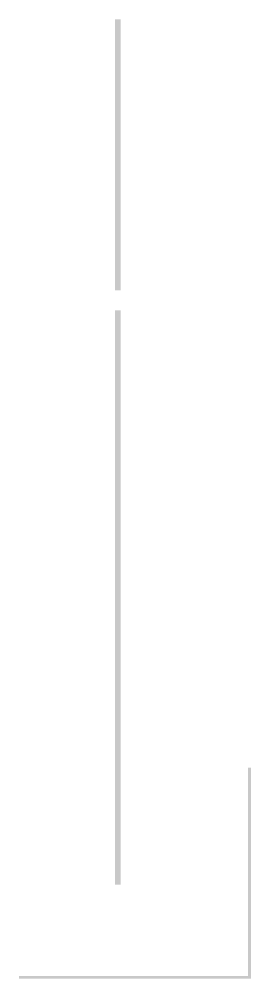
# Model space of a CAD drawing. Header units: millimetres. Extents: x -187347 to 135007, y -6415 to 292048.
# Drawn here: x -108483 to -100239, y 221629 to 255729 of the extents above; entities that cross this region are included whole.
import ezdxf

# ---------------------------------------------------------------- set-up
doc = ezdxf.new("R2010")
doc.units = ezdxf.units.MM
doc.header["$LTSCALE"] = 100
doc.layers.add('A-WALL-PATT', color=7, linetype='Continuous', lineweight=5)

msp = doc.modelspace()

# ---------------------------------------------------------------- hatches: boundary and pattern name
at = {"layer": 'A-WALL-PATT'}
h = msp.add_hatch(dxfattribs=at)
h.set_pattern_fill('FP_717', color=256, angle=67.38013, style=0, pattern_type=2)
h.set_pattern_definition([(157.3801, (-104907.2, 250922.107), (-100.32954, 0.0003), [26.086, -1278.204]), (157.3801, (-104907.2, 251022.437), (-100.32954, 0.0003), [26.086, -1278.204]), (157.3801, (-104907.2, 251122.767), (-100.32954, 0.0003), [26.086, -1278.204]), (157.3801, (-104907.2, 251223.097), (-100.32954, 0.0003), [26.086, -1278.204]), (157.3801, (-104907.2, 251323.427), (-100.32954, 0.0003), [26.086, -1278.204]), (202.2491, (-104907.2, 251006.384), (-100.3298, -0.00036), [23.848, -2360.969]), (202.2491, (-104907.2, 251106.715), (-100.3298, -0.00036), [23.848, -2360.969]), (202.2491, (-104907.2, 251207.044), (-100.3298, -0.00036), [23.848, -2360.969]), (202.2491, (-104907.2, 251307.374), (-100.3298, -0.00036), [23.848, -2360.969]), (202.2491, (-104907.2, 251407.704), (-100.3298, -0.00036), [23.848, -2360.969]), (202.2491, (-104907.2, 251508.034), (-100.3298, -0.00036), [23.848, -2360.969]), (202.2491, (-104907.2, 251608.364), (-100.3298, -0.00036), [23.848, -2360.969]), (202.2491, (-104907.2, 251708.694), (-100.3298, -0.00036), [23.848, -2360.969]), (202.2491, (-104907.2, 251809.024), (-100.3298, -0.00036), [23.848, -2360.969]), (337.7511, (-104929.273, 250981.302), (-100.3298, -0.0001), [23.848, -2360.969]), (337.7511, (-104929.273, 251081.63), (-100.3298, -0.0001), [23.848, -2360.969]), (337.7511, (-104929.273, 251181.96), (-100.3298, -0.0001), [23.848, -2360.969]), (337.7511, (-104929.273, 251282.29), (-100.3298, -0.0001), [23.848, -2360.969]), (337.7511, (-104929.273, 251382.62), (-100.3298, -0.0001), [23.848, -2360.969]), (337.7511, (-104929.273, 251482.95), (-100.3298, -0.0001), [23.848, -2360.969]), (337.7511, (-104929.273, 251583.282), (-100.3298, -0.0001), [23.848, -2360.969]), (337.7511, (-104929.273, 251683.61), (-100.3298, -0.0001), [23.848, -2360.969]), (337.7511, (-104929.274, 251783.94), (-100.3298, -0.0001), [23.848, -2360.969]), (22.6201, (-104931.28, 250946.186), (-100.32954, -0.00078), [26.086, -1278.204]), (22.6201, (-104931.28, 251046.516), (-100.32954, -0.00078), [26.086, -1278.204]), (22.6201, (-104931.28, 251146.846), (-100.32954, -0.00078), [26.086, -1278.204]), (22.6201, (-104931.28, 251247.177), (-100.32954, -0.00078), [26.086, -1278.204]), (22.6201, (-104931.28, 251347.506), (-100.32954, -0.00078), [26.086, -1278.204]), (171.87013, (-104890.144, 250917.09), (-100.33039, -0.000556), [7.094, -702.346]), (158.1981, (-104897.167, 250918.093), (-100.33008, 0.00043), [10.806, -529.488]), (158.1981, (-104897.168, 251018.424), (-100.33008, 0.00043), [10.806, -529.488]), (21.8011, (-104907.2, 250956.22), (-100.33008, 0.00085), [10.806, -529.488]), (21.8011, (-104907.2, 251056.55), (-100.33008, 0.00085), [10.806, -529.488]), (8.13013, (-104897.167, 250960.232), (-100.33039, 8.5e-05), [7.094, -702.346]), (8.13013, (-104890.144, 250917.09), (-100.33039, 8.5e-05), [7.094, -702.346]), (26.5651, (-104883.12, 250918.094), (-100.33013, -0.00015), [6.73, -217.614]), (45.0001, (-104877.1, 250921.1), (-100.33, -0.0002), [7.094, -134.794]), (56.3101, (-104872.085, 250926.12), (-100.3303, -8e-05), [3.617, -358.128]), (56.3101, (-104872.085, 251026.45), (-100.3303, -8e-05), [3.617, -358.128]), (56.3101, (-104872.085, 251126.78), (-100.3303, -8e-05), [3.617, -358.128]), (71.5651, (-104870.08, 250929.13), (-100.3296, -0.0001), [3.173, -314.099]), (71.5651, (-104870.08, 251029.46), (-100.3296, -0.0001), [3.173, -314.099]), (71.5651, (-104870.08, 251129.79), (-100.3296, -0.0001), [3.173, -314.099]), (71.5651, (-104869.075, 250932.14), (-100.3296, -0.0001), [3.173, -314.099]), (71.5651, (-104869.08, 251032.47), (-100.3296, -0.0001), [3.173, -314.099]), (71.5651, (-104869.075, 251132.8), (-100.3296, -0.0001), [3.173, -314.099]), (90.0001, (-104868.07, 250935.15), (-100.33, -0.0002), [8.026, -92.304]), (108.4351, (-104868.07, 250943.18), (-100.3296, -0.0003), [3.173, -314.099]), (108.4351, (-104868.07, 251043.51), (-100.3296, -0.0003), [3.173, -314.099]), (108.4351, (-104868.07, 251143.84), (-100.3296, -0.0003), [3.173, -314.099]), (108.4351, (-104869.08, 250946.19), (-100.3296, -0.0003), [3.173, -314.099]), (108.4351, (-104869.075, 251046.52), (-100.3296, -0.0003), [3.173, -314.099]), (108.4351, (-104869.07, 251146.85), (-100.3296, -0.0003), [3.173, -314.099]), (123.6901, (-104870.08, 250949.2), (-100.3303, -0.0004), [3.617, -358.128]), (123.6901, (-104870.08, 251049.53), (-100.3303, -0.0004), [3.617, -358.128]), (123.6901, (-104870.08, 251149.86), (-100.3303, -0.0004), [3.617, -358.128]), (135.0001, (-104872.085, 250952.206), (-100.33, -0.0002), [7.094, -134.794]), (153.4351, (-104877.1, 250957.223), (-100.33013, -0.00033), [6.73, -217.614]), (171.87013, (-104883.122, 250960.233), (-100.33039, -0.000556), [7.094, -702.346]), (171.87013, (-104890.145, 250967.255), (-100.33039, -0.000556), [7.094, -702.346]), (158.1981, (-104897.167, 250968.26), (-100.33008, 0.00043), [10.806, -529.488]), (158.1981, (-104897.167, 251068.59), (-100.33008, 0.00043), [10.806, -529.488]), (21.8011, (-104907.2, 251006.384), (-100.33008, 0.00085), [10.806, -529.488]), (21.8011, (-104907.2, 251106.715), (-100.33008, 0.00085), [10.806, -529.488]), (8.13013, (-104897.168, 251010.398), (-100.33039, 8.5e-05), [7.094, -702.346]), (8.13013, (-104890.145, 250967.255), (-100.33039, 8.5e-05), [7.094, -702.346]), (26.5651, (-104883.12, 250968.26), (-100.33013, -0.00015), [6.73, -217.614]), (45.0001, (-104877.1, 250971.27), (-100.33, -0.0002), [7.094, -134.794]), (56.3101, (-104872.085, 250976.284), (-100.3303, -8e-05), [3.617, -358.128]), (56.3101, (-104872.085, 251076.615), (-100.3303, -8e-05), [3.617, -358.128]), (56.3101, (-104872.085, 251176.945), (-100.3303, -8e-05), [3.617, -358.128]), (71.5651, (-104870.08, 250979.3), (-100.3296, -0.0001), [3.173, -314.099]), (71.5651, (-104870.08, 251079.625), (-100.3296, -0.0001), [3.173, -314.099]), (71.5651, (-104870.08, 251179.955), (-100.3296, -0.0001), [3.173, -314.099]), (71.5651, (-104869.07, 250982.305), (-100.3296, -0.0001), [3.173, -314.099]), (71.5651, (-104869.08, 251082.635), (-100.3296, -0.0001), [3.173, -314.099]), (71.5651, (-104869.07, 251182.965), (-100.3296, -0.0001), [3.173, -314.099]), (90.0001, (-104868.07, 250985.31), (-100.33, -0.0002), [8.026, -92.304]), (108.4351, (-104868.07, 250993.34), (-100.3296, -0.0003), [3.173, -314.099]), (108.4351, (-104868.07, 251093.67), (-100.3296, -0.0003), [3.173, -314.099]), (108.4351, (-104868.07, 251194), (-100.3296, -0.0003), [3.173, -314.099]), (108.4351, (-104869.075, 250996.35), (-100.3296, -0.0003), [3.173, -314.099]), (108.4351, (-104869.075, 251096.68), (-100.3296, -0.0003), [3.173, -314.099]), (108.4351, (-104869.08, 251197.01), (-100.3296, -0.0003), [3.173, -314.099]), (123.6901, (-104870.08, 250999.36), (-100.3303, -0.0004), [3.617, -358.128]), (123.6901, (-104870.08, 251099.69), (-100.3303, -0.0004), [3.617, -358.128]), (123.6901, (-104870.08, 251200.02), (-100.3303, -0.0004), [3.617, -358.128]), (135.0001, (-104872.084, 251002.37), (-100.33, -0.0002), [7.094, -134.794]), (153.4351, (-104877.1, 251007.387), (-100.33013, -0.00033), [6.73, -217.614]), (171.87013, (-104883.121, 251010.397), (-100.33039, -0.000556), [7.094, -702.346]), (171.87013, (-104946.329, 250942.173), (-100.33039, -0.000556), [7.094, -702.346]), (153.4351, (-104953.35, 250943.176), (-100.33013, -0.00033), [6.73, -217.614]), (135.0001, (-104959.37, 250946.186), (-100.33, -0.0002), [7.094, -134.794]), (123.6901, (-104964.39, 250951.2), (-100.3303, -0.0004), [3.617, -358.128]), (123.6901, (-104964.39, 251051.53), (-100.3303, -0.0004), [3.617, -358.128]), (123.6901, (-104964.39, 251151.86), (-100.3303, -0.0004), [3.617, -358.128]), (108.4351, (-104966.4, 250954.21), (-100.3296, -0.0003), [3.173, -314.099]), (108.4351, (-104966.395, 251054.54), (-100.3296, -0.0003), [3.173, -314.099]), (108.4351, (-104966.395, 251154.87), (-100.3296, -0.0003), [3.173, -314.099]), (108.4351, (-104967.4, 250957.22), (-100.3296, -0.0003), [3.173, -314.099]), (108.4351, (-104967.4, 251057.55), (-100.3296, -0.0003), [3.173, -314.099]), (108.4351, (-104967.4, 251157.88), (-100.3296, -0.0003), [3.173, -314.099]), (90.0001, (-104968.4, 250960.23), (-100.33, -0.0002), [8.026, -92.304]), (71.5651, (-104968.4, 250968.26), (-100.3296, -0.0001), [3.173, -314.099]), (71.5651, (-104968.4, 251068.59), (-100.3296, -0.0001), [3.173, -314.099]), (71.5651, (-104968.4, 251168.92), (-100.3296, -0.0001), [3.173, -314.099]), (71.5651, (-104967.4, 250971.27), (-100.3296, -0.0001), [3.173, -314.099]), (71.5651, (-104967.4, 251071.6), (-100.3296, -0.0001), [3.173, -314.099]), (71.5651, (-104967.4, 251171.93), (-100.3296, -0.0001), [3.173, -314.099]), (56.3101, (-104966.395, 250974.28), (-100.3303, -8e-05), [3.617, -358.128]), (56.3101, (-104966.396, 251074.61), (-100.3303, -8e-05), [3.617, -358.128]), (56.3101, (-104966.395, 251174.94), (-100.3303, -8e-05), [3.617, -358.128]), (45.0001, (-104964.39, 250977.29), (-100.33, -0.0002), [7.094, -134.794]), (26.5651, (-104959.37, 250982.304), (-100.33013, -0.00015), [6.73, -217.614]), (8.13013, (-104953.352, 250985.315), (-100.33039, 8.5e-05), [7.094, -702.346]), (8.13013, (-104946.329, 250942.173), (-100.33039, 8.5e-05), [7.094, -702.346]), (20.5561, (-104939.306, 250943.176), (-100.33, -0.0004), [8.572, -848.648]), (20.5561, (-104939.306, 251043.506), (-100.33, -0.0004), [8.572, -848.648]), (20.5561, (-104939.306, 251143.836), (-100.33, -0.0004), [8.572, -848.648]), (158.1981, (-104929.273, 250981.302), (-100.33008, 0.00043), [10.806, -529.488]), (158.1981, (-104929.273, 251081.63), (-100.33008, 0.00043), [10.806, -529.488]), (171.87013, (-104939.307, 250985.315), (-100.33039, -0.000556), [7.094, -702.346]), (90.0001, (-104968.4, 250914.08), (-100.33, -0.0002), [4.013, -96.317]), (71.5651, (-104968.4, 250918.09), (-100.3296, -0.0001), [3.173, -314.099]), (71.5651, (-104968.4, 251018.42), (-100.3296, -0.0001), [3.173, -314.099]), (71.5651, (-104968.4, 251118.75), (-100.3296, -0.0001), [3.173, -314.099]), (71.5651, (-104967.4, 250921.1), (-100.3296, -0.0001), [3.173, -314.099]), (71.5651, (-104967.4, 251021.43), (-100.3296, -0.0001), [3.173, -314.099]), (71.5651, (-104967.4, 251121.76), (-100.3296, -0.0001), [3.173, -314.099]), (56.3101, (-104966.395, 250924.11), (-100.3303, -8e-05), [3.617, -358.128]), (56.3101, (-104966.395, 251024.44), (-100.3303, -8e-05), [3.617, -358.128]), (56.3101, (-104966.395, 251124.77), (-100.3303, -8e-05), [3.617, -358.128]), (45.0001, (-104964.39, 250927.12), (-100.33, -0.0002), [7.094, -134.794]), (26.5651, (-104959.37, 250932.14), (-100.33013, -0.00015), [6.73, -217.614]), (8.13013, (-104953.352, 250935.15), (-100.33039, 8.5e-05), [7.094, -702.346]), (159.4441, (-104931.28, 250932.14), (-100.33, -8e-05), [8.572, -848.648]), (159.4441, (-104931.28, 251032.47), (-100.33, -8e-05), [8.572, -848.648]), (159.4441, (-104931.28, 251132.8), (-100.33, -8e-05), [8.572, -848.648]), (171.87013, (-104939.306, 250935.15), (-100.33039, -0.000556), [7.094, -702.346]), (171.87013, (-104946.33, 250992.338), (-100.33039, -0.000556), [7.094, -702.346]), (153.4351, (-104953.35, 250993.34), (-100.33013, -0.00033), [6.73, -217.614]), (135.0001, (-104959.37, 250996.35), (-100.33, -0.0002), [7.094, -134.794]), (123.6901, (-104964.39, 251001.37), (-100.3303, -0.0004), [3.617, -358.128]), (123.6901, (-104964.39, 251101.7), (-100.3303, -0.0004), [3.617, -358.128]), (123.6901, (-104964.39, 251202.03), (-100.3303, -0.0004), [3.617, -358.128]), (108.4351, (-104966.4, 251004.38), (-100.3296, -0.0003), [3.173, -314.099]), (108.4351, (-104966.395, 251104.71), (-100.3296, -0.0003), [3.173, -314.099]), (108.4351, (-104966.4, 251205.04), (-100.3296, -0.0003), [3.173, -314.099]), (108.4351, (-104967.4, 251007.39), (-100.3296, -0.0003), [3.173, -314.099]), (108.4351, (-104967.4, 251107.72), (-100.3296, -0.0003), [3.173, -314.099]), (108.4351, (-104967.4, 251208.05), (-100.3296, -0.0003), [3.173, -314.099]), (90.0001, (-104968.4, 251010.4), (-100.33, -0.0002), [4.013, -96.317]), (8.13013, (-104946.33, 250992.338), (-100.33039, 8.5e-05), [7.094, -702.346]), (21.8011, (-104939.306, 250993.34), (-100.33008, 0.00085), [10.806, -529.488]), (21.8011, (-104939.306, 251093.67), (-100.33008, 0.00085), [10.806, -529.488])])
h.paths.add_polyline_path([(-104868.9, 246099.6), (-104868.9, 255729.4), (-105067.3, 255729.4), (-105067.3, 246099.6)])
h = msp.add_hatch(dxfattribs=at)
h.set_pattern_fill('FP_1414', color=256, angle=67.38013, style=0, pattern_type=2)
h.set_pattern_definition([(157.38013, (-104907.2, 235188.607), (-100.32954, 0.00031), [26.086, -1278.204]), (157.38013, (-104907.2, 235288.936), (-100.32954, 0.00031), [26.086, -1278.204]), (157.38013, (-104907.2, 235389.267), (-100.32954, 0.00031), [26.086, -1278.204]), (157.38013, (-104907.2, 235489.597), (-100.32954, 0.00031), [26.086, -1278.204]), (157.38013, (-104907.2, 235589.927), (-100.32954, 0.00031), [26.086, -1278.204]), (202.24913, (-104907.2, 235272.885), (-100.3298, -0.00036), [23.848, -2360.969]), (202.24913, (-104907.2, 235373.214), (-100.3298, -0.00036), [23.848, -2360.969]), (202.24913, (-104907.2, 235473.544), (-100.3298, -0.00036), [23.848, -2360.969]), (202.24913, (-104907.2, 235573.874), (-100.3298, -0.00036), [23.848, -2360.969]), (202.24913, (-104907.2, 235674.204), (-100.3298, -0.00036), [23.848, -2360.969]), (202.24913, (-104907.2, 235774.534), (-100.3298, -0.00036), [23.848, -2360.969]), (202.24913, (-104907.2, 235874.864), (-100.3298, -0.00036), [23.848, -2360.969]), (202.24913, (-104907.2, 235975.194), (-100.3298, -0.00036), [23.848, -2360.969]), (202.24913, (-104907.2, 236075.524), (-100.3298, -0.00036), [23.848, -2360.969]), (337.75113, (-104929.273, 235247.8), (-100.3298, -0.00011), [23.848, -2360.969]), (337.75113, (-104929.273, 235348.13), (-100.3298, -0.00011), [23.848, -2360.969]), (337.75113, (-104929.273, 235448.462), (-100.3298, -0.00011), [23.848, -2360.969]), (337.75113, (-104929.273, 235548.79), (-100.3298, -0.00011), [23.848, -2360.969]), (337.75113, (-104929.273, 235649.12), (-100.3298, -0.00011), [23.848, -2360.969]), (337.75113, (-104929.273, 235749.452), (-100.3298, -0.00011), [23.848, -2360.969]), (337.75113, (-104929.273, 235849.78), (-100.3298, -0.00011), [23.848, -2360.969]), (337.75113, (-104929.273, 235950.11), (-100.3298, -0.00011), [23.848, -2360.969]), (337.75113, (-104929.273, 236050.44), (-100.3298, -0.00011), [23.848, -2360.969]), (22.62013, (-104931.28, 235212.686), (-100.32954, -0.00078), [26.086, -1278.204]), (22.62013, (-104931.28, 235313.016), (-100.32954, -0.00078), [26.086, -1278.204]), (22.62013, (-104931.28, 235413.347), (-100.32954, -0.00078), [26.086, -1278.204]), (22.62013, (-104931.28, 235513.676), (-100.32954, -0.00078), [26.086, -1278.204]), (22.62013, (-104931.28, 235614.006), (-100.32954, -0.00078), [26.086, -1278.204]), (171.87013, (-104890.144, 235183.59), (-100.330391, -0.000556), [7.094, -702.346]), (158.19813, (-104897.167, 235184.594), (-100.33008, 0.00043), [10.806, -529.488]), (158.19813, (-104897.167, 235284.924), (-100.33008, 0.00043), [10.806, -529.488]), (21.80113, (-104907.2, 235222.72), (-100.33008, 0.00085), [10.806, -529.488]), (21.80113, (-104907.2, 235323.05), (-100.33008, 0.00085), [10.806, -529.488]), (8.13013, (-104897.167, 235226.733), (-100.330391, 8.5e-05), [7.094, -702.346]), (8.13013, (-104890.144, 235183.59), (-100.330391, 8.5e-05), [7.094, -702.346]), (26.56513, (-104883.12, 235184.594), (-100.33013, -0.00015), [6.73, -217.614]), (45.0001, (-104877.1, 235187.604), (-100.32997, -0.00024), [7.094, -134.794]), (56.3101, (-104872.085, 235192.62), (-100.3303, -8e-05), [3.617, -358.128]), (56.3101, (-104872.085, 235292.95), (-100.3303, -8e-05), [3.617, -358.128]), (56.3101, (-104872.085, 235393.28), (-100.3303, -8e-05), [3.617, -358.128]), (71.5651, (-104870.08, 235195.63), (-100.3296, -0.00015), [3.173, -314.099]), (71.5651, (-104870.08, 235295.96), (-100.3296, -0.00015), [3.173, -314.099]), (71.5651, (-104870.08, 235396.29), (-100.3296, -0.00015), [3.173, -314.099]), (71.5651, (-104869.075, 235198.64), (-100.3296, -0.00015), [3.173, -314.099]), (71.5651, (-104869.075, 235298.97), (-100.3296, -0.00015), [3.173, -314.099]), (71.5651, (-104869.075, 235399.3), (-100.3296, -0.00015), [3.173, -314.099]), (90.0001, (-104868.07, 235201.65), (-100.33, -0.0002), [8.026, -92.304]), (108.4351, (-104868.07, 235209.68), (-100.3296, -0.0003), [3.173, -314.099]), (108.4351, (-104868.07, 235310.01), (-100.3296, -0.0003), [3.173, -314.099]), (108.4351, (-104868.07, 235410.34), (-100.3296, -0.0003), [3.173, -314.099]), (108.4351, (-104869.075, 235212.69), (-100.3296, -0.0003), [3.173, -314.099]), (108.4351, (-104869.08, 235313.02), (-100.3296, -0.0003), [3.173, -314.099]), (108.4351, (-104869.075, 235413.35), (-100.3296, -0.0003), [3.173, -314.099]), (123.6901, (-104870.08, 235215.696), (-100.3303, -0.0004), [3.617, -358.128]), (123.6901, (-104870.08, 235316.03), (-100.3303, -0.0004), [3.617, -358.128]), (123.6901, (-104870.08, 235416.36), (-100.3303, -0.0004), [3.617, -358.128]), (135.0001, (-104872.085, 235218.706), (-100.32997, -0.00024), [7.094, -134.794]), (153.43513, (-104877.1, 235223.722), (-100.33013, -0.00033), [6.73, -217.614]), (171.87013, (-104883.121, 235226.732), (-100.330391, -0.000556), [7.094, -702.346]), (171.87013, (-104890.144, 235233.755), (-100.330391, -0.000556), [7.094, -702.346]), (158.19813, (-104897.167, 235234.76), (-100.33008, 0.00043), [10.806, -529.488]), (158.19813, (-104897.168, 235335.09), (-100.33008, 0.00043), [10.806, -529.488]), (21.80113, (-104907.2, 235272.885), (-100.33008, 0.00085), [10.806, -529.488]), (21.80113, (-104907.2, 235373.214), (-100.33008, 0.00085), [10.806, -529.488]), (8.13013, (-104897.167, 235276.897), (-100.330391, 8.5e-05), [7.094, -702.346]), (8.13013, (-104890.144, 235233.755), (-100.330391, 8.5e-05), [7.094, -702.346]), (26.56513, (-104883.12, 235234.76), (-100.33013, -0.00015), [6.73, -217.614]), (45.0001, (-104877.1, 235237.77), (-100.32997, -0.00024), [7.094, -134.794]), (56.3101, (-104872.085, 235242.785), (-100.3303, -8e-05), [3.617, -358.128]), (56.3101, (-104872.085, 235343.115), (-100.3303, -8e-05), [3.617, -358.128]), (56.3101, (-104872.085, 235443.445), (-100.3303, -8e-05), [3.617, -358.128]), (71.5651, (-104870.08, 235245.795), (-100.3296, -0.00015), [3.173, -314.099]), (71.5651, (-104870.08, 235346.125), (-100.3296, -0.00015), [3.173, -314.099]), (71.5651, (-104870.08, 235446.455), (-100.3296, -0.00015), [3.173, -314.099]), (71.5651, (-104869.075, 235248.8), (-100.3296, -0.00015), [3.173, -314.099]), (71.5651, (-104869.08, 235349.13), (-100.3296, -0.00015), [3.173, -314.099]), (71.5651, (-104869.075, 235449.465), (-100.3296, -0.00015), [3.173, -314.099]), (90.0001, (-104868.07, 235251.81), (-100.33, -0.0002), [8.026, -92.304]), (108.4351, (-104868.07, 235259.84), (-100.3296, -0.0003), [3.173, -314.099]), (108.4351, (-104868.07, 235360.17), (-100.3296, -0.0003), [3.173, -314.099]), (108.4351, (-104868.07, 235460.5), (-100.3296, -0.0003), [3.173, -314.099]), (108.4351, (-104869.07, 235262.85), (-100.3296, -0.0003), [3.173, -314.099]), (108.4351, (-104869.075, 235363.18), (-100.3296, -0.0003), [3.173, -314.099]), (108.4351, (-104869.07, 235463.51), (-100.3296, -0.0003), [3.173, -314.099]), (123.6901, (-104870.08, 235265.86), (-100.3303, -0.0004), [3.617, -358.128]), (123.6901, (-104870.08, 235366.19), (-100.3303, -0.0004), [3.617, -358.128]), (123.6901, (-104870.08, 235466.52), (-100.3303, -0.0004), [3.617, -358.128]), (135.0001, (-104872.085, 235268.87), (-100.32997, -0.00024), [7.094, -134.794]), (153.43513, (-104877.1, 235273.887), (-100.33013, -0.00033), [6.73, -217.614]), (171.87013, (-104883.122, 235276.897), (-100.330391, -0.000556), [7.094, -702.346]), (171.87013, (-104946.329, 235208.673), (-100.330391, -0.000556), [7.094, -702.346]), (153.43513, (-104953.352, 235209.676), (-100.33013, -0.00033), [6.73, -217.614]), (135.0001, (-104959.37, 235212.686), (-100.32997, -0.00024), [7.094, -134.794]), (123.6901, (-104964.39, 235217.7), (-100.3303, -0.0004), [3.617, -358.128]), (123.6901, (-104964.39, 235318.03), (-100.3303, -0.0004), [3.617, -358.128]), (123.6901, (-104964.39, 235418.36), (-100.3303, -0.0004), [3.617, -358.128]), (108.4351, (-104966.395, 235220.71), (-100.3296, -0.0003), [3.173, -314.099]), (108.4351, (-104966.4, 235321.04), (-100.3296, -0.0003), [3.173, -314.099]), (108.4351, (-104966.395, 235421.37), (-100.3296, -0.0003), [3.173, -314.099]), (108.4351, (-104967.4, 235223.72), (-100.3296, -0.0003), [3.173, -314.099]), (108.4351, (-104967.4, 235324.05), (-100.3296, -0.0003), [3.173, -314.099]), (108.4351, (-104967.4, 235424.38), (-100.3296, -0.0003), [3.173, -314.099]), (90.0001, (-104968.4, 235226.73), (-100.33, -0.0002), [8.026, -92.304]), (71.5651, (-104968.4, 235234.76), (-100.3296, -0.00015), [3.173, -314.099]), (71.5651, (-104968.4, 235335.09), (-100.3296, -0.00015), [3.173, -314.099]), (71.5651, (-104968.4, 235435.42), (-100.3296, -0.00015), [3.173, -314.099]), (71.5651, (-104967.4, 235237.77), (-100.3296, -0.00015), [3.173, -314.099]), (71.5651, (-104967.4, 235338.1), (-100.3296, -0.00015), [3.173, -314.099]), (71.5651, (-104967.4, 235438.43), (-100.3296, -0.00015), [3.173, -314.099]), (56.3101, (-104966.395, 235240.78), (-100.3303, -8e-05), [3.617, -358.128]), (56.3101, (-104966.395, 235341.11), (-100.3303, -8e-05), [3.617, -358.128]), (56.3101, (-104966.395, 235441.44), (-100.3303, -8e-05), [3.617, -358.128]), (45.0001, (-104964.39, 235243.79), (-100.32997, -0.00024), [7.094, -134.794]), (26.56513, (-104959.37, 235248.805), (-100.33013, -0.00015), [6.73, -217.614]), (8.13013, (-104953.352, 235251.815), (-100.330391, 8.5e-05), [7.094, -702.346]), (8.13013, (-104946.329, 235208.673), (-100.330391, 8.5e-05), [7.094, -702.346]), (20.55613, (-104939.306, 235209.676), (-100.33001, -0.00039), [8.572, -848.648]), (20.55613, (-104939.306, 235310.007), (-100.33001, -0.00039), [8.572, -848.648]), (20.55613, (-104939.306, 235410.336), (-100.33001, -0.00039), [8.572, -848.648]), (158.19813, (-104929.273, 235247.8), (-100.33008, 0.00043), [10.806, -529.488]), (158.19813, (-104929.273, 235348.13), (-100.33008, 0.00043), [10.806, -529.488]), (171.87013, (-104939.306, 235251.815), (-100.330391, -0.000556), [7.094, -702.346]), (90.0001, (-104968.4, 235180.58), (-100.33, -0.0002), [4.013, -96.317]), (71.5651, (-104968.4, 235184.59), (-100.3296, -0.00015), [3.173, -314.099]), (71.5651, (-104968.4, 235284.92), (-100.3296, -0.00015), [3.173, -314.099]), (71.5651, (-104968.4, 235385.25), (-100.3296, -0.00015), [3.173, -314.099]), (71.5651, (-104967.4, 235187.6), (-100.3296, -0.00015), [3.173, -314.099]), (71.5651, (-104967.4, 235287.93), (-100.3296, -0.00015), [3.173, -314.099]), (71.5651, (-104967.4, 235388.26), (-100.3296, -0.00015), [3.173, -314.099]), (56.3101, (-104966.396, 235190.61), (-100.3303, -8e-05), [3.617, -358.128]), (56.3101, (-104966.395, 235290.94), (-100.3303, -8e-05), [3.617, -358.128]), (56.3101, (-104966.395, 235391.27), (-100.3303, -8e-05), [3.617, -358.128]), (45.0001, (-104964.39, 235193.62), (-100.32997, -0.00024), [7.094, -134.794]), (26.56513, (-104959.372, 235198.64), (-100.33013, -0.00015), [6.73, -217.614]), (8.13013, (-104953.352, 235201.65), (-100.330391, 8.5e-05), [7.094, -702.346]), (159.44413, (-104931.28, 235198.64), (-100.33001, -8e-05), [8.572, -848.648]), (159.44413, (-104931.28, 235298.97), (-100.33001, -8e-05), [8.572, -848.648]), (159.44413, (-104931.28, 235399.3), (-100.33001, -8e-05), [8.572, -848.648]), (171.87013, (-104939.306, 235201.65), (-100.330391, -0.000556), [7.094, -702.346]), (171.87013, (-104946.329, 235258.837), (-100.330391, -0.000556), [7.094, -702.346]), (153.43513, (-104953.35, 235259.84), (-100.33013, -0.00033), [6.73, -217.614]), (135.0001, (-104959.37, 235262.85), (-100.32997, -0.00024), [7.094, -134.794]), (123.6901, (-104964.39, 235267.87), (-100.3303, -0.0004), [3.617, -358.128]), (123.6901, (-104964.39, 235368.2), (-100.3303, -0.0004), [3.617, -358.128]), (123.6901, (-104964.39, 235468.53), (-100.3303, -0.0004), [3.617, -358.128]), (108.4351, (-104966.4, 235270.88), (-100.3296, -0.0003), [3.173, -314.099]), (108.4351, (-104966.4, 235371.21), (-100.3296, -0.0003), [3.173, -314.099]), (108.4351, (-104966.39, 235471.54), (-100.3296, -0.0003), [3.173, -314.099]), (108.4351, (-104967.4, 235273.89), (-100.3296, -0.0003), [3.173, -314.099]), (108.4351, (-104967.4, 235374.22), (-100.3296, -0.0003), [3.173, -314.099]), (108.4351, (-104967.4, 235474.55), (-100.3296, -0.0003), [3.173, -314.099]), (90.0001, (-104968.4, 235276.9), (-100.33, -0.0002), [4.013, -96.317]), (8.13013, (-104946.329, 235258.837), (-100.330391, 8.5e-05), [7.094, -702.346]), (21.80113, (-104939.306, 235259.84), (-100.33008, 0.00085), [10.806, -529.488]), (21.80113, (-104939.306, 235360.17), (-100.33008, 0.00085), [10.806, -529.488])])
h.paths.add_polyline_path([(-104868.9, 224977.8), (-104868.9, 245382.6), (-105067.3, 245382.6), (-105067.3, 224977.8)])
h = msp.add_hatch(dxfattribs=at)
h.set_pattern_fill('FP_172', color=256, angle=67.38013, style=0, pattern_type=2)
h.set_pattern_definition([(337.38013, (-100318.26, 225374.516), (50.79954, -0.00031), [13.208, -647.192]), (337.38013, (-100318.26, 225323.717), (50.79954, -0.00031), [13.208, -647.192]), (337.38013, (-100318.26, 225272.916), (50.79954, -0.00031), [13.208, -647.192]), (337.38013, (-100318.26, 225222.116), (50.79954, -0.00031), [13.208, -647.192]), (337.38013, (-100318.26, 225171.317), (50.79954, -0.00031), [13.208, -647.192]), (22.24913, (-100318.26, 225331.845), (50.80037, -0.00024), [12.075, -1195.427]), (22.24913, (-100318.26, 225281.044), (50.80037, -0.00024), [12.075, -1195.427]), (22.24913, (-100318.26, 225230.245), (50.80037, -0.00024), [12.075, -1195.427]), (22.24913, (-100318.26, 225179.445), (50.80037, -0.00024), [12.075, -1195.427]), (22.24913, (-100318.26, 225128.644), (50.80037, -0.00024), [12.075, -1195.427]), (22.24913, (-100318.26, 225077.845), (50.80037, -0.00024), [12.075, -1195.427]), (22.24913, (-100318.26, 225027.045), (50.80037, -0.00024), [12.075, -1195.427]), (22.24913, (-100318.26, 224976.244), (50.80037, -0.00024), [12.075, -1195.427]), (22.24913, (-100318.26, 224925.444), (50.80037, -0.00024), [12.075, -1195.427]), (157.75113, (-100307.084, 225344.544), (50.80037, 0.00048), [12.075, -1195.427]), (157.75113, (-100307.084, 225293.745), (50.80037, 0.00048), [12.075, -1195.427]), (157.75113, (-100307.084, 225242.944), (50.80037, 0.00048), [12.075, -1195.427]), (157.75113, (-100307.084, 225192.144), (50.80037, 0.00048), [12.075, -1195.427]), (157.75113, (-100307.083, 225141.345), (50.80037, 0.00048), [12.075, -1195.427]), (157.75113, (-100307.084, 225090.545), (50.80037, 0.00048), [12.075, -1195.427]), (157.75113, (-100307.083, 225039.744), (50.80037, 0.00048), [12.075, -1195.427]), (157.75113, (-100307.084, 224988.945), (50.80037, 0.00048), [12.075, -1195.427]), (157.75113, (-100307.084, 224938.145), (50.80037, 0.00048), [12.075, -1195.427]), (202.62013, (-100306.068, 225362.324), (50.79954, 0.00055), [13.208, -647.192]), (202.62013, (-100306.067, 225311.525), (50.79954, 0.00055), [13.208, -647.192]), (202.62013, (-100306.068, 225260.725), (50.79954, 0.00055), [13.208, -647.192]), (202.62013, (-100306.067, 225209.924), (50.79954, 0.00055), [13.208, -647.192]), (202.62013, (-100306.068, 225159.125), (50.79954, 0.00055), [13.208, -647.192]), (351.87013, (-100326.896, 225377.0564), (50.799541, 6.9e-05), [3.592, -355.618]), (338.19813, (-100323.34, 225376.549), (50.80049, -0.00022), [5.471, -268.095]), (338.19813, (-100323.34, 225325.749), (50.80049, -0.00022), [5.471, -268.095]), (201.80113, (-100318.26, 225357.245), (50.80049, -0.00043), [5.471, -268.095]), (201.80113, (-100318.26, 225306.444), (50.80049, -0.00043), [5.471, -268.095]), (188.13013, (-100323.34, 225355.2124), (50.799541, 0.00017), [3.592, -355.618]), (188.13013, (-100326.896, 225377.0564), (50.799541, 0.00017), [3.592, -355.618]), (206.5651, (-100330.452, 225376.55), (50.79989, 0.00052), [3.408, -110.184]), (225.0001, (-100333.5, 225375.024), (50.79997, 0.00012), [3.592, -68.25]), (236.3101, (-100336.04, 225372.485), (50.8, 0.00046), [1.832, -181.33]), (236.3101, (-100336.04, 225321.685), (50.8, 0.00046), [1.832, -181.33]), (236.3101, (-100336.04, 225270.884), (50.8, 0.00046), [1.832, -181.33]), (251.5651, (-100337.056, 225370.96), (50.7998, -0.00024), [1.676, -158.967]), (251.5651, (-100337.056, 225320.16), (50.7998, -0.00024), [1.676, -158.967]), (251.5651, (-100337.056, 225269.36), (50.7998, -0.00024), [1.676, -158.967]), (251.5651, (-100337.563, 225369.436), (50.7998, -0.00024), [1.676, -158.967]), (251.5651, (-100337.564, 225318.637), (50.7998, -0.00024), [1.676, -158.967]), (251.5651, (-100337.564, 225267.837), (50.7998, -0.00024), [1.676, -158.967]), (270.0001, (-100338.07, 225367.91), (50.8, 0.0001), [4.064, -46.736]), (288.4351, (-100338.07, 225363.85), (50.7998, 0.0005), [1.676, -158.967]), (288.4351, (-100338.07, 225313.05), (50.7998, 0.0005), [1.676, -158.967]), (288.4351, (-100338.07, 225262.25), (50.7998, 0.0005), [1.676, -158.967]), (288.4351, (-100337.564, 225362.324), (50.7998, 0.0005), [1.676, -158.967]), (288.4351, (-100337.564, 225311.525), (50.7998, 0.0005), [1.676, -158.967]), (288.4351, (-100337.564, 225260.725), (50.7998, 0.0005), [1.676, -158.967]), (303.6901, (-100337.056, 225360.8), (50.8, -0.0002), [1.832, -181.33]), (303.6901, (-100337.056, 225310), (50.8, -0.0002), [1.832, -181.33]), (303.6901, (-100337.056, 225259.2), (50.8, -0.0002), [1.832, -181.33]), (315.0001, (-100336.04, 225359.277), (50.79997, 0.00012), [3.592, -68.25]), (333.43513, (-100333.5, 225356.736), (50.79989, -0.00028), [3.408, -110.184]), (351.87013, (-100330.452, 225355.213), (50.799541, 6.9e-05), [3.592, -355.618]), (351.87013, (-100326.896, 225351.657), (50.799541, 6.9e-05), [3.592, -355.618]), (338.19813, (-100323.34, 225351.149), (50.80049, -0.00022), [5.471, -268.095]), (338.19813, (-100323.34, 225300.348), (50.80049, -0.00022), [5.471, -268.095]), (201.80113, (-100318.26, 225331.845), (50.80049, -0.00043), [5.471, -268.095]), (201.80113, (-100318.26, 225281.044), (50.80049, -0.00043), [5.471, -268.095]), (188.13013, (-100323.34, 225329.813), (50.799541, 0.00017), [3.592, -355.618]), (188.13013, (-100326.896, 225351.657), (50.799541, 0.00017), [3.592, -355.618]), (206.56513, (-100330.452, 225351.148), (50.79989, 0.00052), [3.408, -110.184]), (225.0001, (-100333.5, 225349.624), (50.79997, 0.00012), [3.592, -68.25]), (236.3101, (-100336.04, 225347.085), (50.8, 0.00046), [1.832, -181.33]), (236.3101, (-100336.04, 225296.284), (50.8, 0.00046), [1.832, -181.33]), (236.3101, (-100336.04, 225245.484), (50.8, 0.00046), [1.832, -181.33]), (251.5651, (-100337.055, 225345.56), (50.7998, -0.00024), [1.676, -158.967]), (251.5651, (-100337.056, 225294.76), (50.7998, -0.00024), [1.676, -158.967]), (251.5651, (-100337.056, 225243.96), (50.7998, -0.00024), [1.676, -158.967]), (251.5651, (-100337.564, 225344.036), (50.7998, -0.00024), [1.676, -158.967]), (251.5651, (-100337.564, 225293.237), (50.7998, -0.00024), [1.676, -158.967]), (251.5651, (-100337.564, 225242.436), (50.7998, -0.00024), [1.676, -158.967]), (270.0001, (-100338.07, 225342.513), (50.8, 0.0001), [4.064, -46.736]), (288.4351, (-100338.07, 225338.45), (50.7998, 0.0005), [1.676, -158.967]), (288.4351, (-100338.07, 225287.65), (50.7998, 0.0005), [1.676, -158.967]), (288.4351, (-100338.07, 225236.85), (50.7998, 0.0005), [1.676, -158.967]), (288.4351, (-100337.564, 225336.924), (50.7998, 0.0005), [1.676, -158.967]), (288.4351, (-100337.563, 225286.125), (50.7998, 0.0005), [1.676, -158.967]), (288.4351, (-100337.564, 225235.325), (50.7998, 0.0005), [1.676, -158.967]), (303.6901, (-100337.056, 225335.4), (50.8, -0.0002), [1.832, -181.33]), (303.6901, (-100337.056, 225284.6), (50.8, -0.0002), [1.832, -181.33]), (303.6901, (-100337.056, 225233.8), (50.8, -0.0002), [1.832, -181.33]), (315.0001, (-100336.04, 225333.877), (50.79997, 0.00012), [3.592, -68.25]), (333.43513, (-100333.5, 225331.336), (50.79989, -0.00028), [3.408, -110.184]), (351.87013, (-100330.452, 225329.813), (50.799541, 6.9e-05), [3.592, -355.618]), (351.87013, (-100298.448, 225364.357), (50.799541, 6.9e-05), [3.592, -355.618]), (333.43513, (-100294.892, 225363.848), (50.79989, -0.00028), [3.408, -110.184]), (315.0001, (-100291.844, 225362.325), (50.79997, 0.00012), [3.592, -68.25]), (303.6901, (-100289.303, 225359.784), (50.8, -0.0002), [1.832, -181.33]), (303.6901, (-100289.304, 225308.985), (50.8, -0.0002), [1.832, -181.33]), (303.6901, (-100289.304, 225258.185), (50.8, -0.0002), [1.832, -181.33]), (288.4351, (-100288.287, 225358.26), (50.7998, 0.0005), [1.676, -158.967]), (288.4351, (-100288.29, 225307.46), (50.7998, 0.0005), [1.676, -158.967]), (288.4351, (-100288.29, 225256.66), (50.7998, 0.0005), [1.676, -158.967]), (288.4351, (-100287.78, 225356.737), (50.7998, 0.0005), [1.676, -158.967]), (288.4351, (-100287.78, 225305.937), (50.7998, 0.0005), [1.676, -158.967]), (288.4351, (-100287.78, 225255.136), (50.7998, 0.0005), [1.676, -158.967]), (270.0001, (-100287.27, 225355.21), (50.8, 0.0001), [4.064, -46.736]), (251.5651, (-100287.27, 225351.15), (50.7998, -0.00024), [1.676, -158.967]), (251.5651, (-100287.27, 225300.35), (50.7998, -0.00024), [1.676, -158.967]), (251.5651, (-100287.27, 225249.55), (50.7998, -0.00024), [1.676, -158.967]), (251.5651, (-100287.78, 225349.625), (50.7998, -0.00024), [1.676, -158.967]), (251.5651, (-100287.78, 225298.825), (50.7998, -0.00024), [1.676, -158.967]), (251.5651, (-100287.78, 225248.024), (50.7998, -0.00024), [1.676, -158.967]), (236.3101, (-100288.29, 225348.1), (50.8, 0.00046), [1.832, -181.33]), (236.3101, (-100288.288, 225297.3), (50.8, 0.00046), [1.832, -181.33]), (236.3101, (-100288.29, 225246.5), (50.8, 0.00046), [1.832, -181.33]), (225.0001, (-100289.303, 225346.576), (50.79997, 0.00012), [3.592, -68.25]), (206.56513, (-100291.844, 225344.037), (50.79989, 0.00052), [3.408, -110.184]), (188.13013, (-100294.892, 225342.513), (50.799541, 0.00017), [3.592, -355.618]), (188.13013, (-100298.448, 225364.357), (50.799541, 0.00017), [3.592, -355.618]), (200.55613, (-100302.004, 225363.849), (50.80042, 0.00031), [4.34, -429.695]), (200.55613, (-100302.004, 225313.049), (50.80042, 0.00031), [4.34, -429.695]), (200.55613, (-100302.004, 225262.248), (50.80042, 0.00031), [4.34, -429.695]), (338.19813, (-100307.084, 225344.544), (50.80049, -0.00022), [5.471, -268.095]), (338.19813, (-100307.084, 225293.745), (50.80049, -0.00022), [5.471, -268.095]), (351.87013, (-100302.0035, 225342.512), (50.799541, 6.9e-05), [3.592, -355.618]), (270.0001, (-100287.27, 225378.58), (50.8, 0.0001), [2.032, -48.768]), (251.5651, (-100287.27, 225376.55), (50.7998, -0.00024), [1.676, -158.967]), (251.5651, (-100287.27, 225325.75), (50.7998, -0.00024), [1.676, -158.967]), (251.5651, (-100287.27, 225274.95), (50.7998, -0.00024), [1.676, -158.967]), (251.5651, (-100287.78, 225375.024), (50.7998, -0.00024), [1.676, -158.967]), (251.5651, (-100287.78, 225324.225), (50.7998, -0.00024), [1.676, -158.967]), (251.5651, (-100287.78, 225273.424), (50.7998, -0.00024), [1.676, -158.967]), (236.3101, (-100288.288, 225373.5), (50.8, 0.00046), [1.832, -181.33]), (236.3101, (-100288.29, 225322.7), (50.8, 0.00046), [1.832, -181.33]), (236.3101, (-100288.288, 225271.9), (50.8, 0.00046), [1.832, -181.33]), (225.0001, (-100289.304, 225371.976), (50.79997, 0.00012), [3.592, -68.25]), (206.5651, (-100291.843, 225369.437), (50.79989, 0.00052), [3.408, -110.184]), (188.13013, (-100294.892, 225367.913), (50.799541, 0.00017), [3.592, -355.618]), (339.44413, (-100306.068, 225369.436), (50.80042, -7.5e-05), [4.34, -429.695]), (339.44413, (-100306.068, 225318.637), (50.80042, -7.5e-05), [4.34, -429.695]), (339.44413, (-100306.068, 225267.836), (50.80042, -7.5e-05), [4.34, -429.695]), (351.87013, (-100302.004, 225367.912), (50.799541, 6.9e-05), [3.592, -355.618]), (351.87013, (-100298.448, 225338.956), (50.799541, 6.9e-05), [3.592, -355.618]), (333.43513, (-100294.891, 225338.448), (50.79989, -0.00028), [3.408, -110.184]), (315.0001, (-100291.844, 225336.925), (50.79997, 0.00012), [3.592, -68.25]), (303.6901, (-100289.304, 225334.384), (50.8, -0.0002), [1.832, -181.33]), (303.6901, (-100289.304, 225283.585), (50.8, -0.0002), [1.832, -181.33]), (303.6901, (-100289.304, 225232.784), (50.8, -0.0002), [1.832, -181.33]), (288.4351, (-100288.29, 225332.86), (50.7998, 0.0005), [1.676, -158.967]), (288.4351, (-100288.29, 225282.06), (50.7998, 0.0005), [1.676, -158.967]), (288.4351, (-100288.29, 225231.26), (50.7998, 0.0005), [1.676, -158.967]), (288.4351, (-100287.78, 225331.337), (50.7998, 0.0005), [1.676, -158.967]), (288.4351, (-100287.78, 225280.536), (50.7998, 0.0005), [1.676, -158.967]), (288.4351, (-100287.78, 225229.736), (50.7998, 0.0005), [1.676, -158.967]), (270.0001, (-100287.27, 225329.81), (50.8, 0.0001), [2.032, -48.768]), (188.13013, (-100298.448, 225338.956), (50.799541, 0.00017), [3.592, -355.618]), (201.80113, (-100302.003, 225338.449), (50.80049, -0.00043), [5.471, -268.095]), (201.80113, (-100302.004, 225287.649), (50.80049, -0.00043), [5.471, -268.095])])
h.paths.add_polyline_path([(-100337.3, 221629.4), (-100238.9, 221629.4), (-100238.9, 229129.4), (-100337.3, 229129.4), (-100337.3, 221727.8)])
h = msp.add_hatch(dxfattribs=at)
h.set_pattern_fill('FP_50', color=256, angle=67.38013, style=0, pattern_type=2)
h.set_pattern_definition([(67.38013, (-104406.508, 221648.393), (0.00031, 50.79954), [13.208, -647.192]), (67.38013, (-104355.708, 221648.392), (0.00031, 50.79954), [13.208, -647.192]), (67.38013, (-104304.907, 221648.393), (0.00031, 50.79954), [13.208, -647.192]), (67.38013, (-104254.108, 221648.392), (0.00031, 50.79954), [13.208, -647.192]), (67.38013, (-104203.308, 221648.393), (0.00031, 50.79954), [13.208, -647.192]), (112.24913, (-104363.835, 221648.392), (0.00024, 50.80037), [12.075, -1195.427]), (112.24913, (-104313.036, 221648.393), (0.00024, 50.80037), [12.075, -1195.427]), (112.24913, (-104262.236, 221648.392), (0.00024, 50.80037), [12.075, -1195.427]), (112.24913, (-104211.436, 221648.393), (0.00024, 50.80037), [12.075, -1195.427]), (112.24913, (-104160.636, 221648.392), (0.00024, 50.80037), [12.075, -1195.427]), (112.24913, (-104109.836, 221648.393), (0.00024, 50.80037), [12.075, -1195.427]), (112.24913, (-104059.036, 221648.393), (0.00024, 50.80037), [12.075, -1195.427]), (112.24913, (-104008.236, 221648.392), (0.00024, 50.80037), [12.075, -1195.427]), (112.24913, (-103957.436, 221648.393), (0.00024, 50.80037), [12.075, -1195.427]), (247.75113, (-104376.536, 221659.569), (-0.00048, 50.80037), [12.075, -1195.427]), (247.75113, (-104325.736, 221659.568), (-0.00048, 50.80037), [12.075, -1195.427]), (247.75113, (-104274.935, 221659.569), (-0.00048, 50.80037), [12.075, -1195.427]), (247.75113, (-104224.136, 221659.568), (-0.00048, 50.80037), [12.075, -1195.427]), (247.75113, (-104173.336, 221659.569), (-0.00048, 50.80037), [12.075, -1195.427]), (247.75113, (-104122.535, 221659.568), (-0.00048, 50.80037), [12.075, -1195.427]), (247.75113, (-104071.736, 221659.569), (-0.00048, 50.80037), [12.075, -1195.427]), (247.75113, (-104020.936, 221659.568), (-0.00048, 50.80037), [12.075, -1195.427]), (247.75113, (-103970.136, 221659.57), (-0.00048, 50.80037), [12.075, -1195.427]), (292.62013, (-104394.316, 221660.584), (-0.00055, 50.79954), [13.208, -647.192]), (292.62013, (-104343.516, 221660.585), (-0.00055, 50.79954), [13.208, -647.192]), (292.62013, (-104292.715, 221660.584), (-0.00055, 50.79954), [13.208, -647.192]), (292.62013, (-104241.916, 221660.585), (-0.00055, 50.79954), [13.208, -647.192]), (292.62013, (-104191.116, 221660.584), (-0.00055, 50.79954), [13.208, -647.192]), (81.87013, (-104409.048, 221639.756), (-6.9e-05, 50.799541), [3.592, -355.618]), (68.1986, (-104408.54, 221643.312), (-0.00019, 50.80049), [5.471, -268.095]), (68.1986, (-104357.74, 221643.313), (-0.00019, 50.80049), [5.471, -268.095]), (291.80113, (-104389.236, 221648.393), (0.00043, 50.80049), [5.471, -268.095]), (291.80113, (-104338.436, 221648.392), (0.00043, 50.80049), [5.471, -268.095]), (278.13013, (-104387.204, 221643.312), (-0.00017, 50.799541), [3.592, -355.618]), (278.13013, (-104409.048, 221639.756), (-0.00017, 50.799541), [3.592, -355.618]), (296.56513, (-104408.54, 221636.2), (-0.00052, 50.79989), [3.408, -110.184]), (315.0001, (-104407.015, 221633.153), (-0.00012, 50.79997), [3.592, -68.25]), (326.3101, (-104404.476, 221630.612), (-0.00046, 50.8), [1.832, -181.33]), (326.3101, (-104353.676, 221630.613), (-0.00046, 50.8), [1.832, -181.33]), (326.3101, (-104302.876, 221630.612), (-0.00046, 50.8), [1.832, -181.33]), (341.5651, (-104402.95, 221629.596), (0.00024, 50.7998), [1.676, -158.967]), (341.5651, (-104352.15, 221629.597), (0.00024, 50.7998), [1.676, -158.967]), (341.5651, (-104301.35, 221629.596), (0.00024, 50.7998), [1.676, -158.967]), (341.5651, (-104401.428, 221629.09), (0.00024, 50.7998), [1.676, -158.967]), (341.5651, (-104350.63, 221629.09), (0.00024, 50.7998), [1.676, -158.967]), (341.5651, (-104299.83, 221629.09), (0.00024, 50.7998), [1.676, -158.967]), (0.0001, (-104399.904, 221628.58), (-0.0001, 50.8), [4.064, -46.736]), (18.4351, (-104395.84, 221628.58), (-0.0005, 50.7998), [1.676, -158.967]), (18.4351, (-104345.04, 221628.58), (-0.0005, 50.7998), [1.676, -158.967]), (18.4351, (-104294.24, 221628.58), (-0.0005, 50.7998), [1.676, -158.967]), (18.4351, (-104394.316, 221629.09), (-0.0005, 50.7998), [1.676, -158.967]), (18.4351, (-104343.516, 221629.09), (-0.0005, 50.7998), [1.676, -158.967]), (18.4351, (-104292.716, 221629.09), (-0.0005, 50.7998), [1.676, -158.967]), (33.6901, (-104392.79, 221629.596), (0.0002, 50.8), [1.832, -181.33]), (33.6901, (-104341.99, 221629.597), (0.0002, 50.8), [1.832, -181.33]), (33.6901, (-104291.19, 221629.596), (0.0002, 50.8), [1.832, -181.33]), (45.0001, (-104391.268, 221630.612), (-0.00012, 50.79997), [3.592, -68.25]), (63.43513, (-104388.728, 221633.153), (0.00028, 50.79989), [3.408, -110.184]), (81.87013, (-104387.204, 221636.2), (-6.9e-05, 50.799541), [3.592, -355.618]), (81.87013, (-104383.648, 221639.756), (-6.9e-05, 50.799541), [3.592, -355.618]), (68.1986, (-104383.14, 221643.312), (-0.00019, 50.80049), [5.471, -268.095]), (68.1986, (-104332.34, 221643.313), (-0.00019, 50.80049), [5.471, -268.095]), (291.80113, (-104363.835, 221648.392), (0.00043, 50.80049), [5.471, -268.095]), (291.80113, (-104313.036, 221648.393), (0.00043, 50.80049), [5.471, -268.095]), (278.13013, (-104361.804, 221643.312), (-0.00017, 50.799541), [3.592, -355.618]), (278.13013, (-104383.648, 221639.756), (-0.00017, 50.799541), [3.592, -355.618]), (296.56513, (-104383.14, 221636.2), (-0.00052, 50.79989), [3.408, -110.184]), (315.0001, (-104381.616, 221633.152), (-0.00012, 50.79997), [3.592, -68.25]), (326.3101, (-104379.076, 221630.612), (-0.00046, 50.8), [1.832, -181.33]), (326.3101, (-104328.275, 221630.613), (-0.00046, 50.8), [1.832, -181.33]), (326.3101, (-104277.476, 221630.612), (-0.00046, 50.8), [1.832, -181.33]), (341.5651, (-104377.55, 221629.597), (0.00024, 50.7998), [1.676, -158.967]), (341.5651, (-104326.75, 221629.596), (0.00024, 50.7998), [1.676, -158.967]), (341.5651, (-104275.95, 221629.597), (0.00024, 50.7998), [1.676, -158.967]), (341.5651, (-104376.03, 221629.09), (0.00024, 50.7998), [1.676, -158.967]), (341.5651, (-104325.23, 221629.09), (0.00024, 50.7998), [1.676, -158.967]), (341.5651, (-104274.427, 221629.09), (0.00024, 50.7998), [1.676, -158.967]), (0.0001, (-104374.504, 221628.58), (-0.0001, 50.8), [4.064, -46.736]), (18.4351, (-104370.44, 221628.58), (-0.0005, 50.7998), [1.676, -158.967]), (18.4351, (-104319.64, 221628.58), (-0.0005, 50.7998), [1.676, -158.967]), (18.4351, (-104268.84, 221628.58), (-0.0005, 50.7998), [1.676, -158.967]), (18.4351, (-104368.916, 221629.09), (-0.0005, 50.7998), [1.676, -158.967]), (18.4351, (-104318.116, 221629.09), (-0.0005, 50.7998), [1.676, -158.967]), (18.4351, (-104267.315, 221629.09), (-0.0005, 50.7998), [1.676, -158.967]), (33.6901, (-104367.392, 221629.596), (0.0002, 50.8), [1.832, -181.33]), (33.6901, (-104316.59, 221629.597), (0.0002, 50.8), [1.832, -181.33]), (33.6901, (-104265.79, 221629.596), (0.0002, 50.8), [1.832, -181.33]), (45.0001, (-104365.87, 221630.612), (-0.00012, 50.79997), [3.592, -68.25]), (63.43513, (-104363.328, 221633.153), (0.00028, 50.79989), [3.408, -110.184]), (81.87013, (-104361.804, 221636.201), (-6.9e-05, 50.799541), [3.592, -355.618]), (81.87013, (-104396.348, 221668.205), (-6.9e-05, 50.799541), [3.592, -355.618]), (63.43513, (-104395.84, 221671.76), (0.00028, 50.79989), [3.408, -110.184]), (45.0001, (-104394.316, 221674.81), (-0.00012, 50.79997), [3.592, -68.25]), (33.6901, (-104391.776, 221677.35), (0.0002, 50.8), [1.832, -181.33]), (33.6901, (-104340.976, 221677.35), (0.0002, 50.8), [1.832, -181.33]), (33.6901, (-104290.176, 221677.35), (0.0002, 50.8), [1.832, -181.33]), (18.4351, (-104390.25, 221678.365), (-0.0005, 50.7998), [1.676, -158.967]), (18.4351, (-104339.45, 221678.364), (-0.0005, 50.7998), [1.676, -158.967]), (18.4351, (-104288.65, 221678.365), (-0.0005, 50.7998), [1.676, -158.967]), (18.4351, (-104388.73, 221678.873), (-0.0005, 50.7998), [1.676, -158.967]), (18.4351, (-104337.927, 221678.87), (-0.0005, 50.7998), [1.676, -158.967]), (18.4351, (-104287.128, 221678.873), (-0.0005, 50.7998), [1.676, -158.967]), (0.0001, (-104387.203, 221679.38), (-0.0001, 50.8), [4.064, -46.736]), (341.5651, (-104383.14, 221679.38), (0.00024, 50.7998), [1.676, -158.967]), (341.5651, (-104332.34, 221679.38), (0.00024, 50.7998), [1.676, -158.967]), (341.5651, (-104281.54, 221679.38), (0.00024, 50.7998), [1.676, -158.967]), (341.5651, (-104381.616, 221678.872), (0.00024, 50.7998), [1.676, -158.967]), (341.5651, (-104330.816, 221678.873), (0.00024, 50.7998), [1.676, -158.967]), (341.5651, (-104280.016, 221678.87), (0.00024, 50.7998), [1.676, -158.967]), (326.3101, (-104380.092, 221678.364), (-0.00046, 50.8), [1.832, -181.33]), (326.3101, (-104329.29, 221678.365), (-0.00046, 50.8), [1.832, -181.33]), (326.3101, (-104278.49, 221678.364), (-0.00046, 50.8), [1.832, -181.33]), (315.0001, (-104378.568, 221677.35), (-0.00012, 50.79997), [3.592, -68.25]), (296.56513, (-104376.028, 221674.809), (-0.00052, 50.79989), [3.408, -110.184]), (278.13013, (-104374.504, 221671.761), (-0.00017, 50.799541), [3.592, -355.618]), (278.13013, (-104396.348, 221668.205), (-0.00017, 50.799541), [3.592, -355.618]), (290.55613, (-104395.84, 221664.648), (-0.00031, 50.80042), [4.34, -429.695]), (290.55613, (-104345.04, 221664.649), (-0.00031, 50.80042), [4.34, -429.695]), (290.55613, (-104294.24, 221664.648), (-0.00031, 50.80042), [4.34, -429.695]), (68.1986, (-104376.536, 221659.569), (-0.00019, 50.80049), [5.471, -268.095]), (68.1986, (-104325.736, 221659.568), (-0.00019, 50.80049), [5.471, -268.095]), (81.87013, (-104374.5036, 221664.649), (-6.9e-05, 50.799541), [3.592, -355.618]), (0.0001, (-104410.57, 221679.38), (-0.0001, 50.8), [2.032, -48.768]), (341.5651, (-104408.54, 221679.38), (0.00024, 50.7998), [1.676, -158.967]), (341.5651, (-104357.74, 221679.38), (0.00024, 50.7998), [1.676, -158.967]), (341.5651, (-104306.94, 221679.38), (0.00024, 50.7998), [1.676, -158.967]), (341.5651, (-104407.016, 221678.873), (0.00024, 50.7998), [1.676, -158.967]), (341.5651, (-104356.216, 221678.87), (0.00024, 50.7998), [1.676, -158.967]), (341.5651, (-104305.415, 221678.873), (0.00024, 50.7998), [1.676, -158.967]), (326.3101, (-104405.49, 221678.364), (-0.00046, 50.8), [1.832, -181.33]), (326.3101, (-104354.69, 221678.365), (-0.00046, 50.8), [1.832, -181.33]), (326.3101, (-104303.89, 221678.364), (-0.00046, 50.8), [1.832, -181.33]), (315.0001, (-104403.968, 221677.348), (-0.00012, 50.79997), [3.592, -68.25]), (296.56513, (-104401.428, 221674.809), (-0.00052, 50.79989), [3.408, -110.184]), (278.13013, (-104399.904, 221671.76), (-0.00017, 50.799541), [3.592, -355.618]), (69.44413, (-104401.428, 221660.585), (7.5e-05, 50.80042), [4.34, -429.695]), (69.44413, (-104350.628, 221660.584), (7.5e-05, 50.80042), [4.34, -429.695]), (69.44413, (-104299.827, 221660.585), (7.5e-05, 50.80042), [4.34, -429.695]), (81.87013, (-104399.904, 221664.648), (-6.9e-05, 50.799541), [3.592, -355.618]), (81.87013, (-104370.9474, 221668.2045), (-6.9e-05, 50.799541), [3.592, -355.618]), (63.43513, (-104370.44, 221671.76), (0.00028, 50.79989), [3.408, -110.184]), (45.0001, (-104368.916, 221674.81), (-0.00012, 50.79997), [3.592, -68.25]), (33.6901, (-104366.376, 221677.35), (0.0002, 50.8), [1.832, -181.33]), (33.6901, (-104315.576, 221677.35), (0.0002, 50.8), [1.832, -181.33]), (33.6901, (-104264.775, 221677.35), (0.0002, 50.8), [1.832, -181.33]), (18.4351, (-104364.85, 221678.365), (-0.0005, 50.7998), [1.676, -158.967]), (18.4351, (-104314.05, 221678.364), (-0.0005, 50.7998), [1.676, -158.967]), (18.4351, (-104263.25, 221678.365), (-0.0005, 50.7998), [1.676, -158.967]), (18.4351, (-104363.33, 221678.873), (-0.0005, 50.7998), [1.676, -158.967]), (18.4351, (-104312.53, 221678.87), (-0.0005, 50.7998), [1.676, -158.967]), (18.4351, (-104261.73, 221678.873), (-0.0005, 50.7998), [1.676, -158.967]), (0.0001, (-104361.804, 221679.38), (-0.0001, 50.8), [2.032, -48.768]), (278.13013, (-104370.9474, 221668.2045), (-0.00017, 50.799541), [3.592, -355.618]), (291.80113, (-104370.44, 221664.649), (0.00043, 50.80049), [5.471, -268.095]), (291.80113, (-104319.64, 221664.648), (0.00043, 50.80049), [5.471, -268.095])])
h.paths.add_polyline_path([(-100664.2, 221629.4), (-100337.3, 221629.4), (-100337.3, 221727.8), (-108483.1, 221727.8), (-108483.1, 221629.4), (-106589.4, 221629.4)])

doc.saveas('drawing.dxf')
